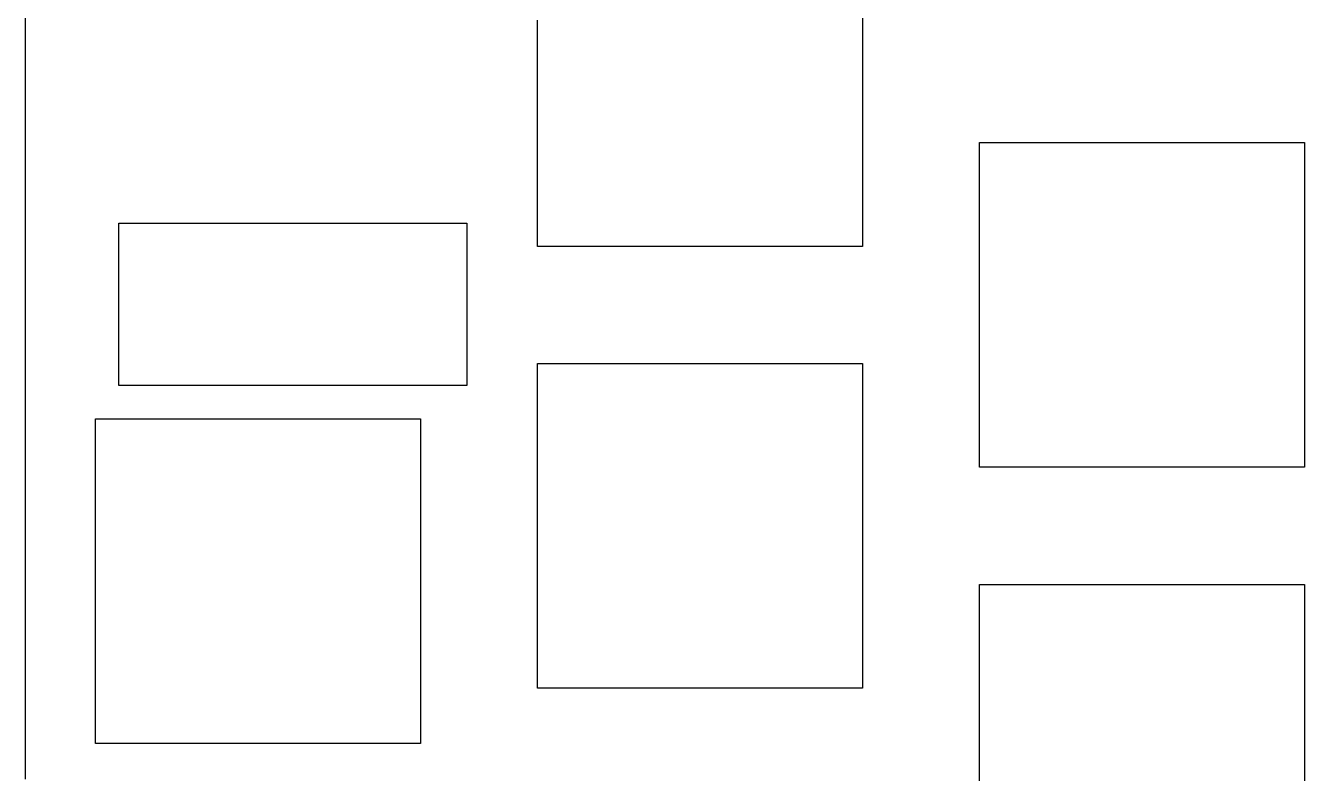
# Model space of a CAD drawing. Extents: x 0 to 218, y 0 to 172.
# Drawn here: x 6 to 61.1, y 37.5 to 69.7 of the extents above; entities that cross this region are included whole.
import ezdxf

# ---------------------------------------------------------------- set-up
doc = ezdxf.new("R2010")
doc.units = 0

msp = doc.modelspace()

# ---------------------------------------------------------------- linework, layer by layer
at = {"layer": 'plate_right'}
for p, q in [((5.95, 69.625), (5.95, 70.122)), ((42.015, 70.225), (42.015, 69.725)), ((5.95, 69.127), (5.95, 69.625)), ((28.015, 69.726), (28.015, 69.976)), ((28.015, 69.226), (28.015, 69.726)), ((42.015, 69.725), (42.015, 69.474)), ((42.015, 69.474), (42.015, 69.224)), ((5.95, 68.628), (5.95, 69.127)), ((28.015, 68.726), (28.015, 69.226)), ((42.015, 69.224), (42.015, 68.725)), ((5.95, 68.131), (5.95, 68.628)), ((28.015, 68.226), (28.015, 68.726)), ((42.015, 68.725), (42.015, 68.225)), ((5.95, 67.633), (5.95, 68.131)), ((28.015, 67.975), (28.015, 68.226)), ((28.015, 67.725), (28.015, 67.975)), ((42.015, 68.225), (42.015, 67.725)), ((5.95, 67.135), (5.95, 67.633)), ((28.015, 67.226), (28.015, 67.725)), ((42.015, 67.725), (42.015, 67.226)), ((5.95, 66.637), (5.95, 67.135)), ((28.015, 66.727), (28.015, 67.226)), ((28.015, 66.227), (28.015, 66.727)), ((42.015, 67.226), (42.015, 66.727)), ((42.015, 66.727), (42.015, 66.476)), ((5.95, 66.14), (5.95, 66.637)), ((5.95, 65.642), (5.95, 66.14)), ((28.015, 65.727), (28.015, 66.227)), ((42.015, 66.476), (42.015, 66.226)), ((42.015, 66.226), (42.015, 65.726)), ((5.95, 65.143), (5.95, 65.642)), ((28.015, 65.228), (28.015, 65.727)), ((42.015, 65.726), (42.015, 65.226)), ((5.95, 64.646), (5.95, 65.143)), ((28.015, 64.977), (28.015, 65.228)), ((42.015, 65.226), (42.015, 64.726)), ((5.95, 64.147), (5.95, 64.646)), ((28.015, 64.727), (28.015, 64.977)), ((28.015, 64.227), (28.015, 64.727)), ((42.015, 64.726), (42.015, 64.475)), ((47.065, 64.201), (47.065, 64.701)), ((47.065, 64.701), (47.565, 64.701)), ((47.565, 64.701), (47.815, 64.701)), ((47.815, 64.701), (48.066, 64.701)), ((48.066, 64.701), (48.566, 64.701)), ((48.566, 64.701), (49.066, 64.701)), ((49.066, 64.701), (49.566, 64.701)), ((49.566, 64.701), (50.065, 64.701)), ((50.065, 64.701), (50.315, 64.701)), ((50.315, 64.701), (50.566, 64.701)), ((50.566, 64.701), (51.066, 64.701)), ((51.066, 64.701), (51.566, 64.701)), ((51.566, 64.701), (51.816, 64.701)), ((51.816, 64.701), (52.067, 64.701)), ((52.067, 64.701), (52.566, 64.701)), ((52.566, 64.701), (53.066, 64.701)), ((53.066, 64.701), (53.566, 64.701)), ((53.566, 64.701), (54.065, 64.701)), ((54.065, 64.701), (54.564, 64.701)), ((54.564, 64.701), (54.814, 64.701)), ((54.814, 64.701), (55.065, 64.701)), ((55.065, 64.701), (55.565, 64.701)), ((55.565, 64.701), (56.065, 64.701)), ((56.065, 64.701), (56.565, 64.701)), ((56.565, 64.701), (56.815, 64.701)), ((56.815, 64.701), (57.066, 64.701)), ((57.066, 64.701), (57.566, 64.701)), ((57.566, 64.701), (58.066, 64.701)), ((58.066, 64.701), (58.566, 64.701)), ((58.566, 64.701), (59.066, 64.701)), ((59.066, 64.701), (59.565, 64.701)), ((59.565, 64.701), (60.065, 64.701)), ((60.065, 64.701), (60.565, 64.701)), ((60.565, 64.701), (61.065, 64.701)), ((61.065, 64.701), (61.065, 64.201)), ((5.95, 63.649), (5.95, 64.147)), ((28.015, 63.727), (28.015, 64.227)), ((42.015, 64.475), (42.015, 64.225)), ((42.015, 64.225), (42.015, 63.725)), ((47.065, 63.701), (47.065, 64.201)), ((61.065, 64.201), (61.065, 63.95)), ((61.065, 63.95), (61.065, 63.7)), ((5.95, 63.151), (5.95, 63.649)), ((28.015, 63.476), (28.015, 63.727)), ((28.015, 63.226), (28.015, 63.476)), ((42.015, 63.725), (42.015, 63.225)), ((47.065, 63.201), (47.065, 63.701)), ((61.065, 63.7), (61.065, 63.2)), ((5.95, 62.652), (5.95, 63.151)), ((28.015, 62.727), (28.015, 63.226)), ((42.015, 63.225), (42.015, 62.725)), ((47.065, 62.702), (47.065, 63.201)), ((61.065, 63.2), (61.065, 62.7)), ((5.95, 62.154), (5.95, 62.652)), ((28.015, 62.227), (28.015, 62.727)), ((42.015, 62.725), (42.015, 62.225)), ((47.065, 62.202), (47.065, 62.702)), ((61.065, 62.7), (61.065, 62.2)), ((5.95, 61.655), (5.95, 62.154)), ((28.015, 61.727), (28.015, 62.227)), ((42.015, 62.225), (42.015, 61.726)), ((47.065, 61.702), (47.065, 62.202)), ((61.065, 62.2), (61.065, 61.701)), ((5.95, 61.157), (5.95, 61.655)), ((9.965, 60.982), (9.965, 61.233)), ((9.965, 61.233), (10.464, 61.233)), ((10.464, 61.233), (10.963, 61.233)), ((10.963, 61.233), (11.463, 61.233)), ((11.463, 61.233), (11.963, 61.233)), ((11.963, 61.233), (12.462, 61.233)), ((12.462, 61.233), (12.712, 61.233)), ((12.712, 61.233), (12.963, 61.233)), ((12.963, 61.233), (13.463, 61.233)), ((13.463, 61.233), (13.713, 61.233)), ((13.713, 61.233), (13.964, 61.233)), ((13.964, 61.233), (14.463, 61.233)), ((14.463, 61.233), (14.963, 61.233)), ((14.963, 61.233), (15.213, 61.233)), ((15.213, 61.233), (15.464, 61.233)), ((15.464, 61.233), (15.963, 61.233)), ((15.963, 61.233), (16.463, 61.233)), ((16.463, 61.233), (16.963, 61.233)), ((16.963, 61.233), (17.213, 61.233)), ((17.213, 61.233), (17.464, 61.233)), ((17.464, 61.233), (17.963, 61.233)), ((17.963, 61.233), (18.213, 61.233)), ((18.213, 61.233), (18.464, 61.233)), ((18.464, 61.233), (18.964, 61.233)), ((18.964, 61.233), (19.214, 61.233)), ((19.214, 61.233), (19.465, 61.233)), ((19.465, 61.233), (19.965, 61.233)), ((19.965, 61.233), (20.465, 61.233)), ((20.465, 61.233), (20.965, 61.233)), ((20.965, 61.233), (21.215, 61.233)), ((21.215, 61.233), (21.466, 61.233)), ((21.466, 61.233), (21.966, 61.233)), ((21.966, 61.233), (22.216, 61.233)), ((22.216, 61.233), (22.467, 61.233)), ((22.467, 61.233), (22.967, 61.233)), ((22.967, 61.233), (23.466, 61.233)), ((23.466, 61.233), (23.966, 61.233)), ((23.966, 61.233), (24.465, 61.233)), ((24.465, 61.233), (24.965, 61.233)), ((24.965, 61.233), (24.965, 60.982)), ((28.015, 61.227), (28.015, 61.727)), ((28.015, 60.976), (28.015, 61.227)), ((42.015, 61.726), (42.015, 61.226)), ((42.015, 61.226), (42.015, 60.726)), ((47.065, 61.202), (47.065, 61.702)), ((47.065, 60.702), (47.065, 61.202)), ((61.065, 61.701), (61.065, 61.45)), ((61.065, 61.45), (61.065, 61.2)), ((61.065, 61.2), (61.065, 60.7)), ((5.95, 60.659), (5.95, 61.157)), ((5.95, 60.161), (5.95, 60.659)), ((9.965, 60.732), (9.965, 60.982)), ((9.965, 60.232), (9.965, 60.732)), ((24.965, 60.982), (24.965, 60.732)), ((24.965, 60.732), (24.965, 60.233)), ((28.015, 60.726), (28.015, 60.976)), ((28.015, 60.226), (28.015, 60.726)), ((42.015, 60.726), (42.015, 60.226)), ((47.065, 60.451), (47.065, 60.702)), ((61.065, 60.7), (61.065, 60.2)), ((5.95, 59.663), (5.95, 60.161)), ((9.965, 59.733), (9.965, 60.232)), ((24.965, 60.233), (24.965, 59.734)), ((28.515, 60.226), (28.015, 60.226)), ((29.015, 60.226), (28.515, 60.226)), ((29.515, 60.226), (29.015, 60.226)), ((30.014, 60.226), (29.515, 60.226)), ((30.514, 60.226), (30.014, 60.226)), ((31.014, 60.226), (30.514, 60.226)), ((31.514, 60.226), (31.014, 60.226)), ((32.014, 60.226), (31.514, 60.226)), ((32.264, 60.226), (32.014, 60.226)), ((32.515, 60.226), (32.264, 60.226)), ((33.015, 60.226), (32.515, 60.226)), ((33.515, 60.226), (33.015, 60.226)), ((34.015, 60.226), (33.515, 60.226)), ((34.265, 60.226), (34.015, 60.226)), ((34.516, 60.226), (34.265, 60.226)), ((35.015, 60.226), (34.516, 60.226)), ((35.514, 60.226), (35.015, 60.226)), ((36.014, 60.226), (35.514, 60.226)), ((36.514, 60.226), (36.014, 60.226)), ((37.013, 60.226), (36.514, 60.226)), ((37.263, 60.226), (37.013, 60.226)), ((37.514, 60.226), (37.263, 60.226)), ((38.014, 60.226), (37.514, 60.226)), ((38.514, 60.226), (38.014, 60.226)), ((38.764, 60.226), (38.514, 60.226)), ((39.015, 60.226), (38.764, 60.226)), ((39.514, 60.226), (39.015, 60.226)), ((40.014, 60.226), (39.514, 60.226)), ((40.514, 60.226), (40.014, 60.226)), ((41.014, 60.226), (40.514, 60.226)), ((41.264, 60.226), (41.014, 60.226)), ((41.515, 60.226), (41.264, 60.226)), ((42.015, 60.226), (41.515, 60.226)), ((47.065, 60.201), (47.065, 60.451)), ((47.065, 59.701), (47.065, 60.201)), ((61.065, 60.2), (61.065, 59.949)), ((5.95, 59.164), (5.95, 59.663)), ((9.965, 59.482), (9.965, 59.733)), ((24.965, 59.734), (24.965, 59.234)), ((47.065, 59.201), (47.065, 59.701)), ((61.065, 59.949), (61.065, 59.699)), ((61.065, 59.699), (61.065, 59.2)), ((5.95, 58.666), (5.95, 59.164)), ((9.965, 59.232), (9.965, 59.482)), ((9.965, 58.732), (9.965, 59.232)), ((24.965, 59.234), (24.965, 58.983)), ((24.965, 58.983), (24.965, 58.733)), ((47.065, 58.701), (47.065, 59.201)), ((61.065, 59.2), (61.065, 58.7)), ((5.95, 58.168), (5.95, 58.666)), ((9.965, 58.233), (9.965, 58.732)), ((24.965, 58.733), (24.965, 58.233)), ((47.065, 58.45), (47.065, 58.701)), ((47.065, 58.2), (47.065, 58.45)), ((61.065, 58.7), (61.065, 58.2)), ((5.95, 57.671), (5.95, 58.168)), ((9.965, 57.982), (9.965, 58.233)), ((9.965, 57.732), (9.965, 57.982)), ((24.965, 58.233), (24.965, 57.734)), ((47.065, 57.701), (47.065, 58.2)), ((61.065, 58.2), (61.065, 57.701)), ((5.95, 57.173), (5.95, 57.671)), ((9.965, 57.233), (9.965, 57.732)), ((24.965, 57.734), (24.965, 57.483)), ((24.965, 57.483), (24.965, 57.233)), ((47.065, 57.202), (47.065, 57.701)), ((61.065, 57.701), (61.065, 57.202)), ((5.95, 56.675), (5.95, 57.173)), ((9.965, 56.733), (9.965, 57.233)), ((24.965, 57.233), (24.965, 56.734)), ((47.065, 56.702), (47.065, 57.202)), ((61.065, 57.202), (61.065, 56.951)), ((61.065, 56.951), (61.065, 56.701)), ((5.95, 56.177), (5.95, 56.675)), ((9.965, 56.482), (9.965, 56.733)), ((9.965, 56.232), (9.965, 56.482)), ((9.965, 55.732), (9.965, 56.232)), ((24.965, 56.734), (24.965, 56.234)), ((24.965, 56.234), (24.965, 55.983)), ((47.065, 56.202), (47.065, 56.702)), ((61.065, 56.701), (61.065, 56.201)), ((5.95, 55.68), (5.95, 56.177)), ((5.95, 55.182), (5.95, 55.68)), ((9.965, 55.233), (9.965, 55.732)), ((24.965, 55.983), (24.965, 55.733)), ((24.965, 55.733), (24.965, 55.234)), ((47.065, 55.703), (47.065, 56.202)), ((47.065, 55.452), (47.065, 55.703)), ((61.065, 56.201), (61.065, 55.701)), ((61.065, 55.701), (61.065, 55.201)), ((5.95, 54.684), (5.95, 55.182)), ((9.965, 54.734), (9.965, 55.233)), ((24.965, 55.234), (24.965, 54.734)), ((28.015, 54.676), (28.015, 55.176)), ((28.015, 55.176), (28.515, 55.176)), ((28.515, 55.176), (28.765, 55.176)), ((28.765, 55.176), (29.016, 55.176)), ((29.016, 55.176), (29.516, 55.176)), ((29.516, 55.176), (30.016, 55.176)), ((30.016, 55.176), (30.516, 55.176)), ((30.516, 55.176), (31.015, 55.176)), ((31.015, 55.176), (31.265, 55.176)), ((31.265, 55.176), (31.516, 55.176)), ((31.516, 55.176), (32.016, 55.176)), ((32.016, 55.176), (32.516, 55.176)), ((32.516, 55.176), (32.766, 55.176)), ((32.766, 55.176), (33.017, 55.176)), ((33.017, 55.176), (33.516, 55.176)), ((33.516, 55.176), (34.016, 55.176)), ((34.016, 55.176), (34.516, 55.176)), ((34.516, 55.176), (35.015, 55.176)), ((35.015, 55.176), (35.514, 55.176)), ((35.514, 55.176), (35.764, 55.176)), ((35.764, 55.176), (36.015, 55.176)), ((36.015, 55.176), (36.515, 55.176)), ((36.515, 55.176), (37.015, 55.176)), ((37.015, 55.176), (37.515, 55.176)), ((37.515, 55.176), (37.765, 55.176)), ((37.765, 55.176), (38.016, 55.176)), ((38.016, 55.176), (38.516, 55.176)), ((38.516, 55.176), (39.016, 55.176)), ((39.016, 55.176), (39.516, 55.176)), ((39.516, 55.176), (40.016, 55.176)), ((40.016, 55.176), (40.515, 55.176)), ((40.515, 55.176), (41.015, 55.176)), ((41.015, 55.176), (41.515, 55.176)), ((41.515, 55.176), (42.015, 55.176)), ((42.015, 55.176), (42.015, 54.676)), ((47.065, 55.202), (47.065, 55.452)), ((47.065, 54.702), (47.065, 55.202)), ((61.065, 55.201), (61.065, 54.95)), ((5.95, 54.186), (5.95, 54.684)), ((9.965, 54.483), (9.965, 54.734)), ((24.965, 54.734), (24.965, 54.483)), ((28.015, 54.176), (28.015, 54.676)), ((42.015, 54.676), (42.015, 54.425)), ((47.065, 54.202), (47.065, 54.702)), ((61.065, 54.95), (61.065, 54.7)), ((61.065, 54.7), (61.065, 54.2)), ((5.95, 53.688), (5.95, 54.186)), ((9.965, 54.233), (9.965, 54.483)), ((10.465, 54.233), (9.965, 54.233)), ((10.964, 54.233), (10.465, 54.233)), ((11.464, 54.233), (10.964, 54.233)), ((11.963, 54.233), (11.464, 54.233)), ((12.463, 54.233), (11.963, 54.233)), ((12.713, 54.233), (12.463, 54.233)), ((12.964, 54.233), (12.713, 54.233)), ((13.464, 54.233), (12.964, 54.233)), ((13.714, 54.233), (13.464, 54.233)), ((13.965, 54.233), (13.714, 54.233)), ((14.465, 54.233), (13.965, 54.233)), ((14.965, 54.233), (14.465, 54.233)), ((15.465, 54.233), (14.965, 54.233)), ((15.715, 54.233), (15.465, 54.233)), ((15.966, 54.233), (15.715, 54.233)), ((16.466, 54.233), (15.966, 54.233)), ((16.716, 54.233), (16.466, 54.233)), ((16.967, 54.233), (16.716, 54.233)), ((17.466, 54.233), (16.967, 54.233)), ((17.716, 54.233), (17.466, 54.233)), ((17.967, 54.233), (17.716, 54.233)), ((18.467, 54.233), (17.967, 54.233)), ((18.967, 54.233), (18.467, 54.233)), ((19.466, 54.233), (18.967, 54.233)), ((19.716, 54.233), (19.466, 54.233)), ((19.967, 54.233), (19.716, 54.233)), ((20.467, 54.233), (19.967, 54.233)), ((20.966, 54.233), (20.467, 54.233)), ((21.216, 54.233), (20.966, 54.233)), ((21.467, 54.233), (21.216, 54.233)), ((21.967, 54.233), (21.467, 54.233)), ((22.217, 54.233), (21.967, 54.233)), ((22.468, 54.233), (22.217, 54.233)), ((22.967, 54.233), (22.468, 54.233)), ((23.467, 54.233), (22.967, 54.233)), ((23.967, 54.233), (23.467, 54.233)), ((24.466, 54.233), (23.967, 54.233)), ((24.965, 54.233), (24.466, 54.233)), ((24.965, 54.483), (24.965, 54.233)), ((28.015, 53.676), (28.015, 54.176)), ((42.015, 54.425), (42.015, 54.175)), ((42.015, 54.175), (42.015, 53.675)), ((47.065, 53.951), (47.065, 54.202)), ((61.065, 54.2), (61.065, 53.7)), ((5.95, 53.19), (5.95, 53.688)), ((28.015, 53.177), (28.015, 53.676)), ((42.015, 53.675), (42.015, 53.175)), ((47.065, 53.701), (47.065, 53.951)), ((47.065, 53.202), (47.065, 53.701)), ((61.065, 53.7), (61.065, 53.2)), ((5.95, 52.692), (5.95, 53.19)), ((28.015, 52.677), (28.015, 53.177)), ((42.015, 53.175), (42.015, 52.675)), ((47.065, 52.702), (47.065, 53.202)), ((61.065, 53.2), (61.065, 52.7)), ((5.95, 52.194), (5.95, 52.692)), ((8.965, 52.295), (8.965, 52.795)), ((8.965, 52.795), (9.465, 52.795)), ((9.465, 52.795), (9.715, 52.795)), ((9.715, 52.795), (9.966, 52.795)), ((9.966, 52.795), (10.466, 52.795)), ((10.466, 52.795), (10.966, 52.795)), ((10.966, 52.795), (11.466, 52.795)), ((11.466, 52.795), (11.965, 52.795)), ((11.965, 52.795), (12.215, 52.795)), ((12.215, 52.795), (12.466, 52.795)), ((12.466, 52.795), (12.966, 52.795)), ((12.966, 52.795), (13.466, 52.795)), ((13.466, 52.795), (13.716, 52.795)), ((13.716, 52.795), (13.967, 52.795)), ((13.967, 52.795), (14.466, 52.795)), ((14.466, 52.795), (14.966, 52.795)), ((14.966, 52.795), (15.466, 52.795)), ((15.466, 52.795), (15.965, 52.795)), ((15.965, 52.795), (16.464, 52.795)), ((16.464, 52.795), (16.714, 52.795)), ((16.714, 52.795), (16.965, 52.795)), ((16.965, 52.795), (17.465, 52.795)), ((17.465, 52.795), (17.965, 52.795)), ((17.965, 52.795), (18.465, 52.795)), ((18.465, 52.795), (18.715, 52.795)), ((18.715, 52.795), (18.966, 52.795)), ((18.966, 52.795), (19.466, 52.795)), ((19.466, 52.795), (19.966, 52.795)), ((19.966, 52.795), (20.466, 52.795)), ((20.466, 52.795), (20.966, 52.795)), ((20.966, 52.795), (21.465, 52.795)), ((21.465, 52.795), (21.965, 52.795)), ((21.965, 52.795), (22.465, 52.795)), ((22.465, 52.795), (22.965, 52.795)), ((22.965, 52.795), (22.965, 52.295)), ((28.015, 52.177), (28.015, 52.677)), ((42.015, 52.675), (42.015, 52.176)), ((47.065, 52.202), (47.065, 52.702)), ((61.065, 52.7), (61.065, 52.201)), ((5.95, 51.696), (5.95, 52.194)), ((8.965, 51.795), (8.965, 52.295)), ((22.965, 52.295), (22.965, 52.044)), ((22.965, 52.044), (22.965, 51.794)), ((28.015, 51.677), (28.015, 52.177)), ((42.015, 52.176), (42.015, 51.925)), ((42.015, 51.925), (42.015, 51.675)), ((47.065, 51.702), (47.065, 52.202)), ((61.065, 52.201), (61.065, 51.701)), ((5.95, 51.198), (5.95, 51.696)), ((8.965, 51.295), (8.965, 51.795)), ((8.965, 50.796), (8.965, 51.295)), ((22.965, 51.794), (22.965, 51.294)), ((22.965, 51.294), (22.965, 50.794)), ((28.015, 51.177), (28.015, 51.677)), ((42.015, 51.675), (42.015, 51.175)), ((47.065, 51.451), (47.065, 51.702)), ((47.065, 51.201), (47.065, 51.451)), ((61.065, 51.701), (61.065, 51.201)), ((5.95, 50.701), (5.95, 51.198)), ((8.965, 50.296), (8.965, 50.796)), ((22.965, 50.794), (22.965, 50.294)), ((28.015, 50.926), (28.015, 51.177)), ((28.015, 50.676), (28.015, 50.926)), ((42.015, 51.175), (42.015, 50.675)), ((47.065, 50.701), (47.065, 51.201)), ((61.065, 51.201), (61.065, 50.701)), ((5.95, 50.202), (5.95, 50.701)), ((5.95, 49.705), (5.95, 50.202)), ((8.965, 49.796), (8.965, 50.296)), ((22.965, 50.294), (22.965, 49.795)), ((28.015, 50.176), (28.015, 50.676)), ((28.015, 49.676), (28.015, 50.176)), ((42.015, 50.675), (42.015, 50.424)), ((42.015, 50.424), (42.015, 50.174)), ((42.015, 50.174), (42.015, 49.675)), ((47.565, 50.701), (47.065, 50.701)), ((48.065, 50.701), (47.565, 50.701)), ((48.565, 50.701), (48.065, 50.701)), ((49.064, 50.701), (48.565, 50.701)), ((49.564, 50.701), (49.064, 50.701)), ((50.064, 50.701), (49.564, 50.701)), ((50.564, 50.701), (50.064, 50.701)), ((51.064, 50.701), (50.564, 50.701)), ((51.314, 50.701), (51.064, 50.701)), ((51.565, 50.701), (51.314, 50.701)), ((52.065, 50.701), (51.565, 50.701)), ((52.565, 50.701), (52.065, 50.701)), ((53.065, 50.701), (52.565, 50.701)), ((53.315, 50.701), (53.065, 50.701)), ((53.566, 50.701), (53.315, 50.701)), ((54.065, 50.701), (53.566, 50.701)), ((54.564, 50.701), (54.065, 50.701)), ((55.064, 50.701), (54.564, 50.701)), ((55.564, 50.701), (55.064, 50.701)), ((56.063, 50.701), (55.564, 50.701)), ((56.313, 50.701), (56.063, 50.701)), ((56.564, 50.701), (56.313, 50.701)), ((57.064, 50.701), (56.564, 50.701)), ((57.564, 50.701), (57.064, 50.701)), ((57.814, 50.701), (57.564, 50.701)), ((58.065, 50.701), (57.814, 50.701)), ((58.564, 50.701), (58.065, 50.701)), ((59.064, 50.701), (58.564, 50.701)), ((59.564, 50.701), (59.064, 50.701)), ((60.064, 50.701), (59.564, 50.701)), ((60.314, 50.701), (60.064, 50.701)), ((60.565, 50.701), (60.314, 50.701)), ((61.065, 50.701), (60.565, 50.701)), ((5.95, 49.207), (5.95, 49.705)), ((8.965, 49.296), (8.965, 49.796)), ((22.965, 49.795), (22.965, 49.544)), ((28.015, 49.176), (28.015, 49.676)), ((42.015, 49.675), (42.015, 49.175)), ((5.95, 48.708), (5.95, 49.207)), ((8.965, 48.796), (8.965, 49.296)), ((22.965, 49.544), (22.965, 49.294)), ((22.965, 49.294), (22.965, 48.794)), ((28.015, 48.925), (28.015, 49.176)), ((42.015, 49.175), (42.015, 48.675)), ((5.95, 48.211), (5.95, 48.708)), ((8.965, 48.545), (8.965, 48.796)), ((8.965, 48.295), (8.965, 48.545)), ((22.965, 48.794), (22.965, 48.294)), ((28.015, 48.675), (28.015, 48.925)), ((28.015, 48.176), (28.015, 48.675)), ((42.015, 48.675), (42.015, 48.176)), ((5.95, 47.713), (5.95, 48.211)), ((8.965, 47.795), (8.965, 48.295)), ((22.965, 48.294), (22.965, 48.043)), ((22.965, 48.043), (22.965, 47.793)), ((28.015, 47.677), (28.015, 48.176)), ((42.015, 48.176), (42.015, 47.677)), ((5.95, 47.215), (5.95, 47.713)), ((8.965, 47.295), (8.965, 47.795)), ((22.965, 47.793), (22.965, 47.294)), ((28.015, 47.177), (28.015, 47.677)), ((42.015, 47.677), (42.015, 47.426)), ((42.015, 47.426), (42.015, 47.176)), ((5.95, 46.717), (5.95, 47.215)), ((8.965, 46.795), (8.965, 47.295)), ((22.965, 47.294), (22.965, 46.794)), ((28.015, 46.677), (28.015, 47.177)), ((42.015, 47.176), (42.015, 46.676)), ((5.95, 46.218), (5.95, 46.717)), ((8.965, 46.544), (8.965, 46.795)), ((8.965, 46.294), (8.965, 46.544)), ((22.965, 46.794), (22.965, 46.294)), ((28.015, 46.178), (28.015, 46.677)), ((42.015, 46.676), (42.015, 46.176)), ((5.95, 45.72), (5.95, 46.218)), ((8.965, 45.795), (8.965, 46.294)), ((8.965, 45.296), (8.965, 45.795)), ((22.965, 46.294), (22.965, 45.795)), ((22.965, 45.795), (22.965, 45.296)), ((28.015, 45.927), (28.015, 46.178)), ((28.015, 45.677), (28.015, 45.927)), ((42.015, 46.176), (42.015, 45.676)), ((5.95, 45.222), (5.95, 45.72)), ((5.95, 44.725), (5.95, 45.222)), ((8.965, 44.796), (8.965, 45.296)), ((22.965, 45.296), (22.965, 45.045)), ((28.015, 45.177), (28.015, 45.677)), ((42.015, 45.676), (42.015, 45.425)), ((42.015, 45.425), (42.015, 45.175)), ((47.065, 45.651), (47.565, 45.651)), ((47.065, 45.151), (47.065, 45.651)), ((47.565, 45.651), (47.815, 45.651)), ((47.815, 45.651), (48.066, 45.651)), ((48.066, 45.651), (48.566, 45.651)), ((48.566, 45.651), (49.066, 45.651)), ((49.066, 45.651), (49.566, 45.651)), ((49.566, 45.651), (50.065, 45.651)), ((50.065, 45.651), (50.315, 45.651)), ((50.315, 45.651), (50.566, 45.651)), ((50.566, 45.651), (51.066, 45.651)), ((51.066, 45.651), (51.566, 45.651)), ((51.566, 45.651), (51.816, 45.651)), ((51.816, 45.651), (52.067, 45.651)), ((52.067, 45.651), (52.566, 45.651)), ((52.566, 45.651), (53.066, 45.651)), ((53.066, 45.651), (53.566, 45.651)), ((53.566, 45.651), (54.065, 45.651)), ((54.065, 45.651), (54.564, 45.651)), ((54.564, 45.651), (54.814, 45.651)), ((54.814, 45.651), (55.065, 45.651)), ((55.065, 45.651), (55.565, 45.651)), ((55.565, 45.651), (56.065, 45.651)), ((56.065, 45.651), (56.565, 45.651)), ((56.565, 45.651), (56.815, 45.651)), ((56.815, 45.651), (57.066, 45.651)), ((57.066, 45.651), (57.566, 45.651)), ((57.566, 45.651), (58.066, 45.651)), ((58.066, 45.651), (58.566, 45.651)), ((58.566, 45.651), (59.066, 45.651)), ((59.066, 45.651), (59.565, 45.651)), ((59.565, 45.651), (60.065, 45.651)), ((60.065, 45.651), (60.565, 45.651)), ((60.565, 45.651), (61.065, 45.651)), ((61.065, 45.651), (61.065, 45.151)), ((5.95, 44.227), (5.95, 44.725)), ((8.965, 44.296), (8.965, 44.796)), ((22.965, 45.045), (22.965, 44.795)), ((22.965, 44.795), (22.965, 44.295)), ((28.015, 44.677), (28.015, 45.177)), ((28.015, 44.426), (28.015, 44.677)), ((42.015, 45.175), (42.015, 44.675)), ((42.015, 44.675), (42.015, 44.175)), ((47.065, 44.651), (47.065, 45.151)), ((47.065, 44.151), (47.065, 44.651)), ((61.065, 45.151), (61.065, 44.9)), ((61.065, 44.9), (61.065, 44.65)), ((61.065, 44.65), (61.065, 44.15)), ((5.95, 43.729), (5.95, 44.227)), ((8.965, 43.797), (8.965, 44.296)), ((22.965, 44.295), (22.965, 43.795)), ((28.015, 44.176), (28.015, 44.426)), ((28.015, 43.677), (28.015, 44.176)), ((42.015, 44.175), (42.015, 43.675)), ((47.065, 43.652), (47.065, 44.151)), ((61.065, 44.15), (61.065, 43.65)), ((5.95, 43.231), (5.95, 43.729)), ((8.965, 43.546), (8.965, 43.797)), ((8.965, 43.296), (8.965, 43.546)), ((22.965, 43.795), (22.965, 43.295)), ((28.015, 43.177), (28.015, 43.677)), ((42.015, 43.675), (42.015, 43.175)), ((47.065, 43.152), (47.065, 43.652)), ((61.065, 43.65), (61.065, 43.15)), ((5.95, 42.734), (5.95, 43.231)), ((8.965, 42.796), (8.965, 43.296)), ((22.965, 43.295), (22.965, 43.044)), ((22.965, 43.044), (22.965, 42.794)), ((28.015, 42.677), (28.015, 43.177)), ((42.015, 43.175), (42.015, 42.676)), ((47.065, 42.652), (47.065, 43.152)), ((61.065, 43.15), (61.065, 42.651)), ((5.95, 42.237), (5.95, 42.734)), ((8.965, 42.296), (8.965, 42.796)), ((22.965, 42.794), (22.965, 42.294)), ((28.015, 42.177), (28.015, 42.677)), ((42.015, 42.676), (42.015, 42.176)), ((47.065, 42.152), (47.065, 42.652)), ((61.065, 42.651), (61.065, 42.4)), ((5.95, 41.738), (5.95, 42.237)), ((8.965, 42.045), (8.965, 42.296)), ((8.965, 41.795), (8.965, 42.045)), ((22.965, 42.294), (22.965, 41.794)), ((28.015, 41.926), (28.015, 42.177)), ((28.015, 41.676), (28.015, 41.926)), ((42.015, 42.176), (42.015, 41.676)), ((47.065, 41.652), (47.065, 42.152)), ((61.065, 42.4), (61.065, 42.15)), ((61.065, 42.15), (61.065, 41.65)), ((5.95, 41.24), (5.95, 41.738)), ((8.965, 41.296), (8.965, 41.795)), ((22.965, 41.794), (22.965, 41.294)), ((28.015, 41.176), (28.015, 41.676)), ((42.015, 41.676), (42.015, 41.176)), ((47.065, 41.401), (47.065, 41.652)), ((47.065, 41.151), (47.065, 41.401)), ((61.065, 41.65), (61.065, 41.15)), ((5.95, 40.742), (5.95, 41.24)), ((8.965, 40.796), (8.965, 41.296)), ((8.965, 40.296), (8.965, 40.796)), ((22.965, 41.294), (22.965, 40.794)), ((22.965, 40.794), (22.965, 40.295)), ((28.515, 41.176), (28.015, 41.176)), ((29.015, 41.176), (28.515, 41.176)), ((29.515, 41.176), (29.015, 41.176)), ((30.014, 41.176), (29.515, 41.176)), ((30.514, 41.176), (30.014, 41.176)), ((31.014, 41.176), (30.514, 41.176)), ((31.514, 41.176), (31.014, 41.176)), ((32.014, 41.176), (31.514, 41.176)), ((32.264, 41.176), (32.014, 41.176)), ((32.515, 41.176), (32.264, 41.176)), ((33.015, 41.176), (32.515, 41.176)), ((33.515, 41.176), (33.015, 41.176)), ((34.015, 41.176), (33.515, 41.176)), ((34.265, 41.176), (34.015, 41.176)), ((34.516, 41.176), (34.265, 41.176)), ((35.015, 41.176), (34.516, 41.176)), ((35.514, 41.176), (35.015, 41.176)), ((36.014, 41.176), (35.514, 41.176)), ((36.514, 41.176), (36.014, 41.176)), ((37.013, 41.176), (36.514, 41.176)), ((37.263, 41.176), (37.013, 41.176)), ((37.514, 41.176), (37.263, 41.176)), ((38.014, 41.176), (37.514, 41.176)), ((38.514, 41.176), (38.014, 41.176)), ((38.764, 41.176), (38.514, 41.176)), ((39.015, 41.176), (38.764, 41.176)), ((39.514, 41.176), (39.015, 41.176)), ((40.014, 41.176), (39.514, 41.176)), ((40.514, 41.176), (40.014, 41.176)), ((41.014, 41.176), (40.514, 41.176)), ((41.264, 41.176), (41.014, 41.176)), ((41.515, 41.176), (41.264, 41.176)), ((42.015, 41.176), (41.515, 41.176)), ((47.065, 40.651), (47.065, 41.151)), ((61.065, 41.15), (61.065, 40.899)), ((61.065, 40.899), (61.065, 40.649)), ((5.95, 40.244), (5.95, 40.742)), ((5.95, 39.746), (5.95, 40.244)), ((8.965, 39.796), (8.965, 40.296)), ((22.965, 40.295), (22.965, 39.795)), ((47.065, 40.151), (47.065, 40.651)), ((61.065, 40.649), (61.065, 40.15)), ((5.95, 39.247), (5.95, 39.746)), ((8.965, 39.545), (8.965, 39.796)), ((22.965, 39.795), (22.965, 39.295)), ((47.065, 39.651), (47.065, 40.151)), ((61.065, 40.15), (61.065, 39.65)), ((5.95, 38.75), (5.95, 39.247)), ((8.965, 39.295), (8.965, 39.545)), ((8.965, 38.795), (8.965, 39.295)), ((22.965, 39.295), (22.965, 38.795)), ((47.065, 39.4), (47.065, 39.651)), ((47.065, 39.15), (47.065, 39.4)), ((47.065, 38.651), (47.065, 39.15)), ((61.065, 39.65), (61.065, 39.15)), ((61.065, 39.15), (61.065, 38.651)), ((5.95, 38.253), (5.95, 38.75)), ((9.465, 38.795), (8.965, 38.795)), ((9.965, 38.795), (9.465, 38.795)), ((10.465, 38.795), (9.965, 38.795)), ((10.964, 38.795), (10.465, 38.795)), ((11.464, 38.795), (10.964, 38.795)), ((11.964, 38.795), (11.464, 38.795)), ((12.464, 38.795), (11.964, 38.795)), ((12.964, 38.795), (12.464, 38.795)), ((13.214, 38.795), (12.964, 38.795)), ((13.465, 38.795), (13.214, 38.795)), ((13.965, 38.795), (13.465, 38.795)), ((14.465, 38.795), (13.965, 38.795)), ((14.965, 38.795), (14.465, 38.795)), ((15.215, 38.795), (14.965, 38.795)), ((15.466, 38.795), (15.215, 38.795)), ((15.965, 38.795), (15.466, 38.795)), ((16.464, 38.795), (15.965, 38.795)), ((16.964, 38.795), (16.464, 38.795)), ((17.464, 38.795), (16.964, 38.795)), ((17.963, 38.795), (17.464, 38.795)), ((18.213, 38.795), (17.963, 38.795)), ((18.464, 38.795), (18.213, 38.795)), ((18.964, 38.795), (18.464, 38.795)), ((19.464, 38.795), (18.964, 38.795)), ((19.714, 38.795), (19.464, 38.795)), ((19.965, 38.795), (19.714, 38.795)), ((20.464, 38.795), (19.965, 38.795)), ((20.964, 38.795), (20.464, 38.795)), ((21.464, 38.795), (20.964, 38.795)), ((21.964, 38.795), (21.464, 38.795)), ((22.214, 38.795), (21.964, 38.795)), ((22.465, 38.795), (22.214, 38.795)), ((22.965, 38.795), (22.465, 38.795)), ((47.065, 38.152), (47.065, 38.651)), ((61.065, 38.651), (61.065, 38.152)), ((5.95, 37.755), (5.95, 38.253)), ((47.065, 37.652), (47.065, 38.152)), ((61.065, 38.152), (61.065, 37.901)), ((5.95, 37.257), (5.95, 37.755)), ((47.065, 37.152), (47.065, 37.652)), ((61.065, 37.901), (61.065, 37.651)), ((61.065, 37.651), (61.065, 37.151))]:
    msp.add_line(p, q, dxfattribs=at)

doc.saveas('drawing.dxf')
